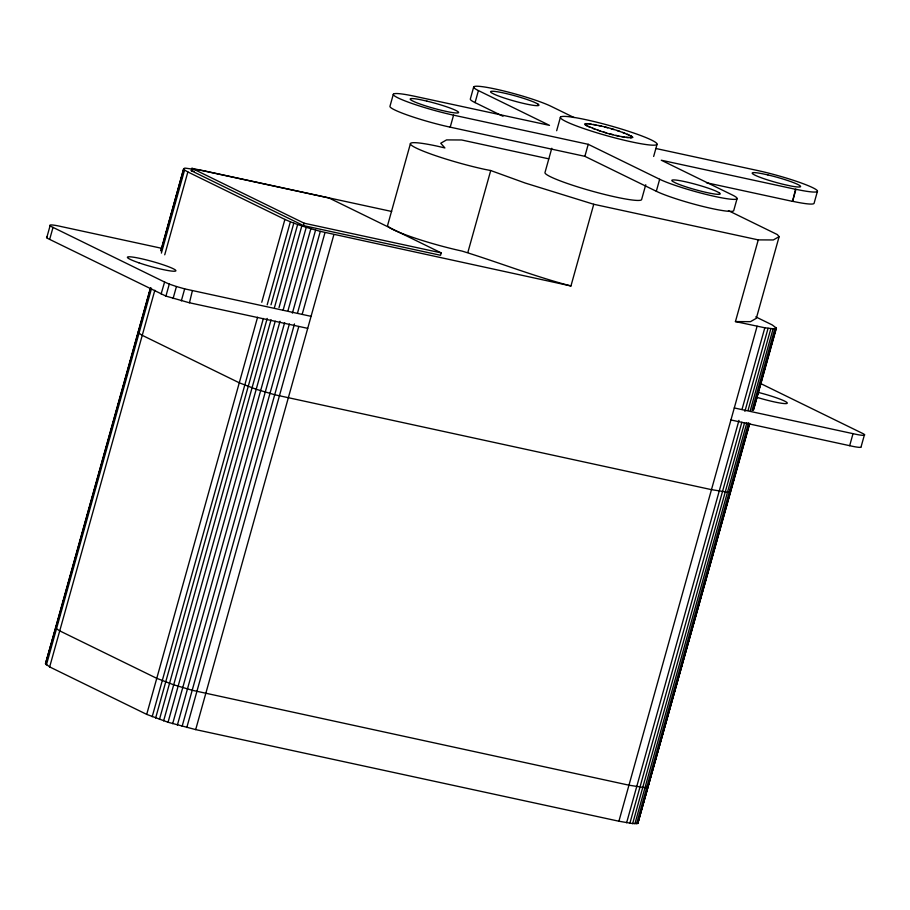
<?xml version="1.0" encoding="UTF-8"?>
<svg xmlns="http://www.w3.org/2000/svg" width="910" height="910" viewBox="0 0 910 910"><rect width="100%" height="100%" fill="white"/><g stroke="black" fill="none" stroke-linecap="round" stroke-linejoin="round"><path stroke-width="1.36" d="M46.74 237.726L50.095 225.714M307.716 328.351L189.03 302.677L165.927 296.103L49.663 239.398L53.019 227.386A19.269 2.013 15.6 0 1 61.527 226.624L162.253 248.43M749.783 423.446L637.717 823.493L632.666 823.584L618.902 821.218L195.684 729.604L168.054 722.267L146.703 714.384L49.663 666.916L45.5 663.697L150.241 288.561M160.888 250.432L183.695 168.748L185.287 168.134L202.998 170.614L391.653 211.461M45.625 664.266L150.753 287.765M161.013 251.012L183.695 168.748M56.431 625.898L150.73 288.163M161.752 248.68L184.184 168.35M46.376 665.005L151.504 288.504M161.388 253.105L184.571 170.045L183.82 169.317M49.663 666.916L154.837 290.256M164.733 254.8L187.858 171.956L184.571 170.045M191.259 170.705L191.93 168.316L328.999 197.993L441.225 252.889L440.554 255.278L303.485 225.6L191.259 170.705L194.035 171.307M53.019 227.386L164.585 282.032L161.127 293.941M165.927 296.103L169.283 284.091L164.585 282.032M173.082 298.537L176.438 286.525L169.283 284.091M181.317 300.891L184.673 288.868L311.072 316.339M192.385 290.665L189.473 302.746M146.703 714.384L257.587 317.226M261.762 302.268L284.898 219.424L187.858 171.956M152.175 716.761L263.377 318.466M267.176 304.85L290.37 221.801L284.898 219.424M155.621 718.081L267.199 318.432M270.998 304.816L293.816 223.121L290.37 221.801M159.455 719.446L271.043 319.797M274.467 307.546L297.65 224.497L293.816 223.121M163.629 720.856L275.218 321.207M279.017 307.591L301.824 225.896L297.65 224.497M303.485 225.6L304.145 223.212L191.93 168.316M168.054 722.267L280.018 321.253M283.067 310.367L306.249 227.307L301.824 225.896M172.673 723.666L284.637 322.652M288.06 310.401L310.867 228.706L306.249 227.307M177.393 725.02L289.357 324.005M292.394 313.12L315.588 230.059L310.867 228.706M182.125 726.316L294.476 323.937M297.513 313.051L320.32 231.356L570.945 285.967L593.752 204.272L758.258 239.887L773.318 239.956L779.131 236.634L777.311 234.564L728.421 210.642M186.812 727.522L298.776 326.508M302.2 314.257L325.007 232.562M195.684 729.604L333.879 234.643M393.325 94.276L389.969 106.288A42.645 4.459 15.6 0 0 450.211 127.172L584.868 156.327L656.315 191.271A42.645 4.459 15.6 0 0 701.769 206.172A42.645 4.459 15.6 0 0 733.71 210.642L737.066 198.63M410.444 143.587L387.637 225.282A52.678 5.505 15.6 0 0 462.052 251.08C498.384 262.251 534.022 276.356 570.945 285.967M450.211 127.172L453.567 115.16L588.224 144.315L659.67 179.259A42.645 4.459 15.6 0 0 715.18 196.514A42.645 4.459 15.6 0 0 732.345 194.99L661.263 160.217L795.92 189.371L792.564 201.383L706.49 182.751M473.689 86.962L470.345 98.974A42.645 4.459 15.6 0 0 475.065 102.614L502.991 116.264M475.065 102.614L478.421 90.59A42.645 4.459 15.6 0 1 495.575 89.078A42.645 4.459 15.6 0 1 551.085 106.322L574.051 117.561M467.911 252.229L490.717 170.534L525.218 183.046L593.752 204.272M551.779 148.25L544.999 172.513A50.164 5.244 15.6 0 0 591.477 190.975A50.164 5.244 15.6 0 0 641.607 199.574L645.747 184.753M556.67 130.721L560.423 117.242M584.868 156.327L588.224 144.315M653.653 156.452L657.043 144.315A50.164 5.244 15.6 0 0 586.165 119.745A50.164 5.244 15.6 0 0 582.991 128.287A50.164 5.244 15.6 0 0 657.043 144.315M656.315 191.271L659.67 179.259M755.766 316.873L772.237 324.927L776.401 328.135L773.113 328.783L764.821 327.782L735.439 321.583L758.258 239.887M779.131 236.634L756.324 318.318L750.511 321.651L735.439 321.583M618.902 821.218L757.097 326.269M792.564 201.383L795.556 189.2A42.645 4.459 15.6 0 0 812.71 187.676A42.645 4.459 15.6 0 0 757.188 170.432L655.848 148.489M626.626 822.731L738.965 420.363M742.003 409.466L764.821 327.782M629.879 823.243L741.843 422.24M744.892 411.343L768.074 328.294M632.666 823.584L744.63 422.57M748.054 410.319L770.861 328.624M634.918 823.732L746.883 422.729M750.306 410.467L773.113 328.783M636.613 823.709L748.577 422.695M752.001 410.444L774.808 328.749M637.717 823.493L749.294 423.844M753.105 410.228L775.911 328.533M638.445 821.184L749.283 424.231M753.457 409.261L776.264 327.566M753.594 409.83L776.401 328.135M817.43 191.316L814.075 203.328A42.645 4.459 15.6 0 1 792.201 201.212M730.935 419.965L849.667 445.684L853.023 433.661A19.326 2.025 15.6 0 0 861.565 432.91L760.271 383.36M864.5 434.582L861.144 446.594A19.326 2.025 15.6 0 1 849.667 445.684M138.57 331.729L138.206 332.696L142.244 335.335L239.273 382.803L256.211 389.287L274.706 394.735L711.472 489.648L727.499 492.162L730.286 491.912L729.9 490.217M45.5 663.697L56.056 627.263L55.692 628.23L59.73 630.869L156.759 678.337L173.696 684.809L192.192 690.269L628.958 785.182L644.985 787.696L648.261 787.048L647.385 785.751M586.177 123.624L587.485 123.658M631.29 137.945L629.982 137.899M589.088 123.805L591.102 124.078M628.378 137.763L626.364 137.478M593.354 124.454L595.913 124.954M624.112 137.103L621.553 136.602M490.717 170.534L484.859 169.385A52.678 5.505 15.6 0 1 416.279 148.08A52.678 5.505 15.6 0 1 437.471 146.203L444.899 147.943L440.747 143.234L446.56 139.901L461.632 139.981L548.719 158.829M598.655 125.546L601.601 126.228M618.811 136.022L615.865 135.328M304.145 223.212L441.225 252.889M734.29 407.953L853.023 433.661M604.649 126.99L607.778 127.821M612.817 134.578L609.689 133.747M315.588 230.059L320.32 231.356M610.917 128.685L614.011 129.607M606.549 132.871L603.455 131.961M176.438 286.525L184.673 288.868M617.037 130.528L619.892 131.472M600.429 131.029L597.574 130.096M622.588 132.394L625.011 133.281M594.878 129.163L592.456 128.276M627.206 134.145L629.015 134.93M590.26 127.423L588.452 126.626M630.55 135.67L631.642 136.295M586.916 125.898L585.824 125.261M478.421 90.59L549.503 125.364L415.199 96.392A42.645 4.459 15.6 0 0 398.045 97.905A42.645 4.459 15.6 0 0 453.567 115.16M638.069 822.526L638.206 823.095M758.451 392.449A25.082 2.616 15.6 0 1 787.252 403.187A25.082 2.616 15.6 0 1 756.472 397.192M49.663 239.398A19.269 2.013 15.6 0 1 47.377 236.987M585.642 123.601L584.584 124.01L585.164 124.886C599.997 131.597 616.616 137.364 632.882 137.547L632.302 136.682C617.765 129.686 601.681 125.25 585.642 123.601M767.869 174.913L762.296 173.719A25.082 2.616 15.6 0 0 755.061 175.209A25.082 2.616 15.6 0 0 784.886 184.707L790.449 185.913A25.082 2.616 15.6 0 0 797.695 184.411A25.082 2.616 15.6 0 0 767.869 174.913M426.938 101.135L421.239 99.861A25.082 2.616 15.6 0 0 412.56 100.919A25.082 2.616 15.6 0 0 441.839 110.417L447.527 111.691A25.082 2.616 15.6 0 0 456.206 110.622A25.082 2.616 15.6 0 0 426.938 101.135M719.082 192.681L716.432 191.316A25.082 2.616 15.6 0 0 685.867 181.863A25.082 2.616 15.6 0 0 672.922 181.568L675.573 182.944A25.082 2.616 15.6 0 0 706.137 192.397A25.082 2.616 15.6 0 0 719.082 192.681M537.958 104.104L535.421 102.75A25.082 2.616 15.6 0 0 505.027 93.286A25.082 2.616 15.6 0 0 491.548 92.82L494.084 94.174A25.082 2.616 15.6 0 0 524.478 103.638A25.082 2.616 15.6 0 0 537.958 104.104M138.832 262.785A25.082 2.616 15.6 0 0 175.857 270.805A25.082 2.616 15.6 0 0 140.424 258.508A25.082 2.616 15.6 0 0 138.832 262.785"/></g></svg>
